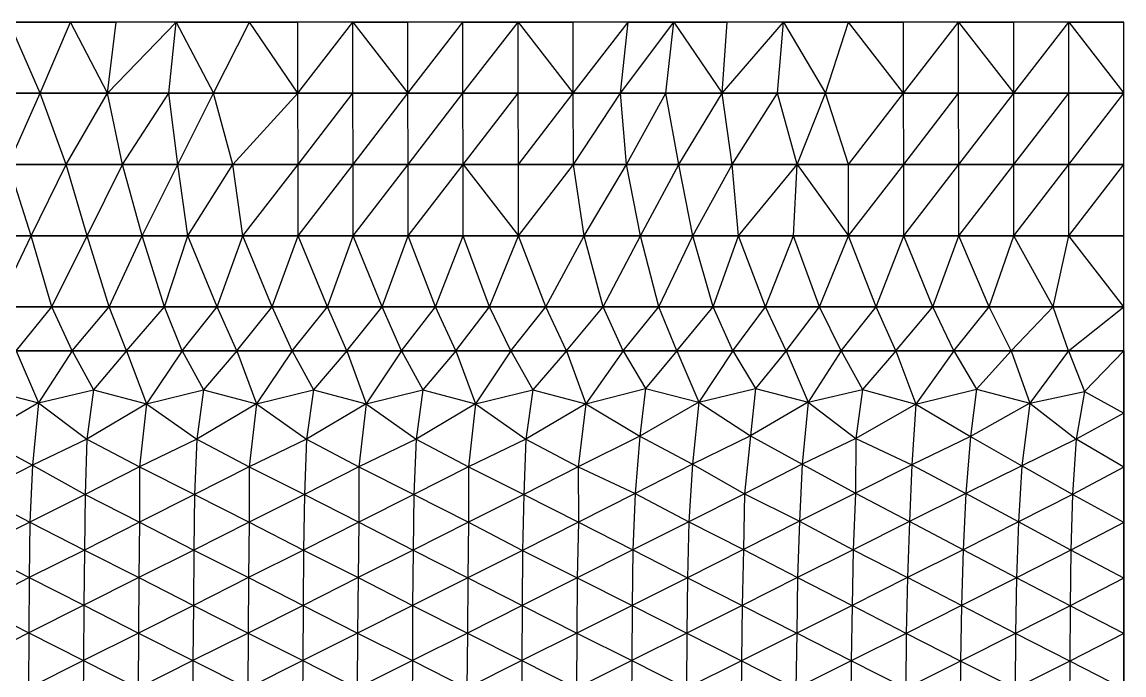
# Model space of a CAD drawing. Header units: inches. Extents: x 0 to 30, y -12 to 0.
# Drawn here: x 19.95 to 30, y -5.96 to 0 of the extents above; entities that cross this region are included whole.
import ezdxf

# ---------------------------------------------------------------- set-up
doc = ezdxf.new("R2010")
doc.units = ezdxf.units.IN
doc.header["$MEASUREMENT"] = 0
doc.layers.add('GEOFEM_ACTIVE_AREAS', color=2, linetype='Continuous')
doc.layers.add('GEOFEM_ACTIVE_MESH', color=4, linetype='Continuous')

msp = doc.modelspace()

# ---------------------------------------------------------------- linework, layer by layer
at = {"layer": 'GEOFEM_ACTIVE_AREAS'}
for points in [[(19.569, -0.65), (20.114, -0.65), (20.727, -0.65), (21.288, -0.65), (21.694, -0.65), (22.462, -0.65), (22.964, -0.65), (23.467, -0.65), (23.969, -0.65), (24.472, -0.65), (24.974, -0.65), (25.407, -0.65), (25.822, -0.65), (26.335, -0.65), (26.84, -0.65), (27.276, -0.65), (27.99, -0.65), (28.492, -0.65), (28.995, -0.65), (29.497, -0.65), (30, -0.65), (30, 0), (29.497, 0), (28.995, 0), (28.492, 0), (27.99, 0), (27.487, 0), (26.894, 0), (26.379, 0), (25.893, 0), (25.477, 0), (24.974, 0), (24.472, 0), (23.969, 0), (23.467, 0), (22.964, 0), (22.462, 0), (22.023, 0), (21.352, 0), (20.806, 0), (20.388, 0), (19.829, 0)], [(19.824, -1.3), (20.349, -1.3), (20.865, -1.3), (21.37, -1.3), (21.87, -1.3), (22.465, -1.3), (22.968, -1.3), (23.47, -1.3), (23.972, -1.3), (24.475, -1.3), (24.977, -1.3), (25.463, -1.3), (25.939, -1.3), (26.427, -1.3), (27.02, -1.3), (27.488, -1.3), (27.991, -1.3), (28.493, -1.3), (28.995, -1.3), (29.498, -1.3), (30, -1.3), (30, -0.65), (29.497, -0.65), (28.995, -0.65), (28.492, -0.65), (27.99, -0.65), (27.276, -0.65), (26.84, -0.65), (26.335, -0.65), (25.822, -0.65), (25.407, -0.65), (24.974, -0.65), (24.472, -0.65), (23.969, -0.65), (23.467, -0.65), (22.964, -0.65), (22.462, -0.65), (21.694, -0.65), (21.288, -0.65), (20.727, -0.65), (20.114, -0.65), (19.569, -0.65)], [(19.536, -1.95), (20.032, -1.95), (20.543, -1.95), (21.043, -1.95), (21.461, -1.95), (21.963, -1.95), (22.465, -1.95), (22.968, -1.95), (23.47, -1.95), (23.972, -1.95), (24.475, -1.95), (25.077, -1.95), (25.591, -1.95), (26.066, -1.95), (26.484, -1.95), (26.986, -1.95), (27.488, -1.95), (27.991, -1.95), (28.493, -1.95), (28.995, -1.95), (29.498, -1.95), (30, -1.95), (30, -1.3), (29.498, -1.3), (28.995, -1.3), (28.493, -1.3), (27.991, -1.3), (27.488, -1.3), (27.02, -1.3), (26.427, -1.3), (25.939, -1.3), (25.463, -1.3), (24.977, -1.3), (24.475, -1.3), (23.972, -1.3), (23.47, -1.3), (22.968, -1.3), (22.465, -1.3), (21.87, -1.3), (21.37, -1.3), (20.865, -1.3), (20.349, -1.3), (19.824, -1.3)], [(19.72, -2.6), (20.22, -2.6), (20.742, -2.6), (21.246, -2.6), (21.729, -2.6), (22.23, -2.6), (22.733, -2.6), (23.232, -2.6), (23.719, -2.6), (24.212, -2.6), (24.726, -2.6), (25.25, -2.6), (25.756, -2.6), (26.251, -2.6), (26.729, -2.6), (27.221, -2.6), (27.739, -2.6), (28.255, -2.6), (28.77, -2.6), (29.354, -2.6), (30, -2.6), (30, -1.95), (29.498, -1.95), (28.995, -1.95), (28.493, -1.95), (27.991, -1.95), (27.488, -1.95), (26.986, -1.95), (26.484, -1.95), (26.066, -1.95), (25.591, -1.95), (25.077, -1.95), (24.475, -1.95), (23.972, -1.95), (23.47, -1.95), (22.968, -1.95), (22.465, -1.95), (21.963, -1.95), (21.461, -1.95), (21.043, -1.95), (20.543, -1.95), (20.032, -1.95), (19.536, -1.95)], [(19.895, -3), (20.404, -3), (20.9, -3), (21.409, -3), (21.906, -3), (22.412, -3), (22.909, -3), (23.409, -3), (23.905, -3), (24.408, -3), (24.913, -3), (25.431, -3), (25.921, -3), (26.431, -3), (26.917, -3), (27.421, -3), (27.92, -3), (28.447, -3), (28.97, -3), (29.495, -3), (30, -3), (30, -2.6), (29.354, -2.6), (28.77, -2.6), (28.255, -2.6), (27.739, -2.6), (27.221, -2.6), (26.729, -2.6), (26.251, -2.6), (25.756, -2.6), (25.25, -2.6), (24.726, -2.6), (24.212, -2.6), (23.719, -2.6), (23.232, -2.6), (22.733, -2.6), (22.23, -2.6), (21.729, -2.6), (21.246, -2.6), (20.742, -2.6), (20.22, -2.6), (19.72, -2.6)], [(30, -6.084), (30, -5.58), (30, -5.075), (30, -4.567), (30, -4.063), (30, -3.57), (30, -3), (29.495, -3), (28.97, -3), (28.447, -3), (27.92, -3), (27.421, -3), (26.917, -3), (26.431, -3), (25.921, -3), (25.431, -3), (24.913, -3), (24.408, -3), (23.905, -3), (23.409, -3), (22.909, -3), (22.412, -3), (21.906, -3), (21.409, -3), (20.9, -3), (20.404, -3), (19.895, -3)]]:
    msp.add_lwpolyline(points, dxfattribs=at)
at = {"layer": 'GEOFEM_ACTIVE_MESH'}
for p, q in [((20.114, -0.65), (19.829, 0)), ((19.829, 0), (20.388, 0)), ((20.114, -0.65), (20.388, 0)), ((20.727, -0.65), (20.388, 0)), ((20.388, 0), (20.806, 0)), ((20.727, -0.65), (21.352, 0)), ((20.727, -0.65), (20.806, 0)), ((21.352, 0), (20.806, 0)), ((21.288, -0.65), (21.352, 0)), ((21.352, 0), (21.694, -0.65)), ((21.352, 0), (22.023, 0)), ((21.694, -0.65), (22.023, 0)), ((22.462, -0.65), (22.023, 0)), ((22.023, 0), (22.462, 0)), ((22.462, -0.65), (22.964, 0)), ((22.462, -0.65), (22.462, 0)), ((22.964, 0), (22.462, 0)), ((22.964, -0.65), (22.964, 0)), ((22.964, 0), (23.467, -0.65)), ((22.964, 0), (23.467, 0)), ((23.467, -0.65), (23.969, 0)), ((23.467, -0.65), (23.467, 0)), ((23.969, 0), (23.467, 0)), ((23.969, -0.65), (23.969, 0)), ((23.969, -0.65), (24.472, 0)), ((23.969, 0), (24.472, 0)), ((24.472, -0.65), (24.472, 0)), ((24.472, 0), (24.974, -0.65)), ((24.472, 0), (24.974, 0)), ((24.974, -0.65), (25.477, 0)), ((24.974, -0.65), (24.974, 0)), ((25.477, 0), (24.974, 0)), ((25.407, -0.65), (25.477, 0)), ((25.407, -0.65), (25.893, 0)), ((25.477, 0), (25.893, 0)), ((25.822, -0.65), (25.893, 0)), ((25.893, 0), (26.335, -0.65)), ((25.893, 0), (26.379, 0)), ((26.335, -0.65), (26.894, 0)), ((26.335, -0.65), (26.379, 0)), ((26.894, 0), (26.379, 0)), ((26.84, -0.65), (26.894, 0)), ((26.894, 0), (27.276, -0.65)), ((26.894, 0), (27.487, 0)), ((27.276, -0.65), (27.487, 0)), ((27.99, -0.65), (27.487, 0)), ((27.487, 0), (27.99, 0)), ((27.99, -0.65), (28.492, 0)), ((27.99, -0.65), (27.99, 0)), ((28.492, 0), (27.99, 0)), ((28.492, -0.65), (28.492, 0)), ((28.492, 0), (28.995, -0.65)), ((28.492, 0), (28.995, 0)), ((28.995, -0.65), (29.497, 0)), ((28.995, -0.65), (28.995, 0)), ((29.497, 0), (28.995, 0)), ((29.497, -0.65), (29.497, 0)), ((29.497, 0), (30, -0.65)), ((29.497, 0), (30, 0)), ((30, -0.65), (30, 0)), ((19.569, -0.65), (20.114, -0.65)), ((19.569, -0.65), (20.114, -0.65)), ((19.824, -1.3), (20.114, -0.65)), ((20.114, -0.65), (20.727, -0.65)), ((20.349, -1.3), (20.114, -0.65)), ((20.114, -0.65), (20.727, -0.65)), ((20.349, -1.3), (20.727, -0.65)), ((20.727, -0.65), (21.288, -0.65)), ((20.865, -1.3), (20.727, -0.65)), ((20.727, -0.65), (21.288, -0.65)), ((20.865, -1.3), (21.288, -0.65)), ((21.288, -0.65), (21.694, -0.65)), ((21.37, -1.3), (21.288, -0.65)), ((21.288, -0.65), (21.694, -0.65)), ((21.37, -1.3), (21.694, -0.65)), ((21.694, -0.65), (22.462, -0.65)), ((21.87, -1.3), (21.694, -0.65)), ((21.694, -0.65), (22.462, -0.65)), ((21.87, -1.3), (22.462, -0.65)), ((22.462, -0.65), (22.964, -0.65)), ((22.465, -1.3), (22.462, -0.65)), ((22.462, -0.65), (22.964, -0.65)), ((22.465, -1.3), (22.964, -0.65)), ((22.964, -0.65), (23.467, -0.65)), ((22.968, -1.3), (22.964, -0.65)), ((22.964, -0.65), (23.467, -0.65)), ((22.968, -1.3), (23.467, -0.65)), ((23.467, -0.65), (23.969, -0.65)), ((23.47, -1.3), (23.467, -0.65)), ((23.467, -0.65), (23.969, -0.65)), ((23.47, -1.3), (23.969, -0.65)), ((23.969, -0.65), (24.472, -0.65)), ((23.972, -1.3), (23.969, -0.65)), ((23.969, -0.65), (24.472, -0.65)), ((23.972, -1.3), (24.472, -0.65)), ((24.472, -0.65), (24.974, -0.65)), ((24.475, -1.3), (24.472, -0.65)), ((24.472, -0.65), (24.974, -0.65)), ((24.475, -1.3), (24.974, -0.65)), ((24.974, -0.65), (25.407, -0.65)), ((24.977, -1.3), (24.974, -0.65)), ((24.974, -0.65), (25.407, -0.65)), ((24.977, -1.3), (25.407, -0.65)), ((25.407, -0.65), (25.822, -0.65)), ((25.463, -1.3), (25.407, -0.65)), ((25.407, -0.65), (25.822, -0.65)), ((25.463, -1.3), (25.822, -0.65)), ((25.822, -0.65), (26.335, -0.65)), ((25.939, -1.3), (25.822, -0.65)), ((25.822, -0.65), (26.335, -0.65)), ((25.939, -1.3), (26.335, -0.65)), ((26.335, -0.65), (26.84, -0.65)), ((26.427, -1.3), (26.335, -0.65)), ((26.335, -0.65), (26.84, -0.65)), ((26.427, -1.3), (26.84, -0.65)), ((26.84, -0.65), (27.276, -0.65)), ((27.02, -1.3), (26.84, -0.65)), ((26.84, -0.65), (27.276, -0.65)), ((27.02, -1.3), (27.276, -0.65)), ((27.276, -0.65), (27.99, -0.65)), ((27.488, -1.3), (27.276, -0.65)), ((27.276, -0.65), (27.99, -0.65)), ((27.488, -1.3), (27.99, -0.65)), ((27.99, -0.65), (28.492, -0.65)), ((27.991, -1.3), (27.99, -0.65)), ((27.99, -0.65), (28.492, -0.65)), ((27.991, -1.3), (28.492, -0.65)), ((28.492, -0.65), (28.995, -0.65)), ((28.493, -1.3), (28.492, -0.65)), ((28.492, -0.65), (28.995, -0.65)), ((28.493, -1.3), (28.995, -0.65)), ((28.995, -0.65), (29.497, -0.65)), ((28.995, -1.3), (28.995, -0.65)), ((28.995, -1.3), (29.497, -0.65)), ((28.995, -0.65), (29.497, -0.65)), ((29.497, -0.65), (30, -0.65)), ((29.498, -1.3), (29.497, -0.65)), ((29.497, -0.65), (30, -0.65)), ((29.498, -1.3), (30, -0.65)), ((30, -1.3), (30, -0.65)), ((19.824, -1.3), (20.349, -1.3)), ((20.032, -1.95), (19.824, -1.3)), ((19.824, -1.3), (20.349, -1.3)), ((20.032, -1.95), (20.349, -1.3)), ((20.349, -1.3), (20.865, -1.3)), ((20.543, -1.95), (20.349, -1.3)), ((20.349, -1.3), (20.865, -1.3)), ((20.543, -1.95), (20.865, -1.3)), ((20.865, -1.3), (21.37, -1.3)), ((21.043, -1.95), (20.865, -1.3)), ((20.865, -1.3), (21.37, -1.3)), ((21.043, -1.95), (21.37, -1.3)), ((21.37, -1.3), (21.87, -1.3)), ((21.461, -1.95), (21.37, -1.3)), ((21.37, -1.3), (21.87, -1.3)), ((21.461, -1.95), (21.87, -1.3)), ((21.87, -1.3), (22.465, -1.3)), ((21.963, -1.95), (21.87, -1.3)), ((21.87, -1.3), (22.465, -1.3)), ((21.963, -1.95), (22.465, -1.3)), ((22.465, -1.3), (22.968, -1.3)), ((22.465, -1.95), (22.465, -1.3)), ((22.465, -1.95), (22.968, -1.3)), ((22.465, -1.3), (22.968, -1.3)), ((22.968, -1.3), (23.47, -1.3)), ((22.968, -1.95), (22.968, -1.3)), ((22.968, -1.95), (23.47, -1.3)), ((22.968, -1.3), (23.47, -1.3)), ((23.47, -1.3), (23.972, -1.3)), ((23.47, -1.95), (23.47, -1.3)), ((23.47, -1.95), (23.972, -1.3)), ((23.47, -1.3), (23.972, -1.3)), ((23.972, -1.3), (24.475, -1.3)), ((23.972, -1.95), (23.972, -1.3)), ((23.972, -1.3), (24.475, -1.95)), ((23.972, -1.3), (24.475, -1.3)), ((24.475, -1.3), (24.977, -1.3)), ((24.475, -1.95), (24.977, -1.3)), ((24.475, -1.95), (24.475, -1.3)), ((24.977, -1.3), (24.475, -1.3)), ((24.977, -1.3), (25.463, -1.3)), ((25.077, -1.95), (24.977, -1.3)), ((24.977, -1.3), (25.463, -1.3)), ((25.077, -1.95), (25.463, -1.3)), ((25.463, -1.3), (25.939, -1.3)), ((25.591, -1.95), (25.463, -1.3)), ((25.463, -1.3), (25.939, -1.3)), ((25.591, -1.95), (25.939, -1.3)), ((25.939, -1.3), (26.427, -1.3)), ((26.066, -1.95), (25.939, -1.3)), ((25.939, -1.3), (26.427, -1.3)), ((26.066, -1.95), (26.427, -1.3)), ((26.427, -1.3), (27.02, -1.3)), ((26.484, -1.95), (26.427, -1.3)), ((26.427, -1.3), (27.02, -1.3)), ((26.484, -1.95), (27.02, -1.3)), ((26.986, -1.95), (27.02, -1.3)), ((27.02, -1.3), (27.488, -1.3)), ((27.02, -1.3), (27.488, -1.95)), ((27.02, -1.3), (27.488, -1.3)), ((27.488, -1.3), (27.991, -1.3)), ((27.488, -1.95), (27.991, -1.3)), ((27.488, -1.95), (27.488, -1.3)), ((27.991, -1.3), (27.488, -1.3)), ((27.991, -1.3), (28.493, -1.3)), ((27.991, -1.95), (27.991, -1.3)), ((27.991, -1.95), (28.493, -1.3)), ((27.991, -1.3), (28.493, -1.3)), ((28.493, -1.3), (28.995, -1.3)), ((28.493, -1.95), (28.493, -1.3)), ((28.493, -1.95), (28.995, -1.3)), ((28.493, -1.3), (28.995, -1.3)), ((28.995, -1.3), (29.498, -1.3)), ((28.995, -1.95), (28.995, -1.3)), ((28.995, -1.95), (29.498, -1.3)), ((28.995, -1.3), (29.498, -1.3)), ((29.498, -1.3), (30, -1.3)), ((29.498, -1.95), (29.498, -1.3)), ((29.498, -1.95), (30, -1.3)), ((29.498, -1.3), (30, -1.3)), ((30, -1.95), (30, -1.3)), ((19.536, -1.95), (20.032, -1.95)), ((19.536, -1.95), (20.032, -1.95)), ((19.72, -2.6), (20.032, -1.95)), ((20.032, -1.95), (20.543, -1.95)), ((20.22, -2.6), (20.032, -1.95)), ((20.032, -1.95), (20.543, -1.95)), ((20.22, -2.6), (20.543, -1.95)), ((20.543, -1.95), (21.043, -1.95)), ((20.742, -2.6), (20.543, -1.95)), ((20.543, -1.95), (21.043, -1.95)), ((20.742, -2.6), (21.043, -1.95)), ((21.043, -1.95), (21.461, -1.95)), ((21.246, -2.6), (21.043, -1.95)), ((21.043, -1.95), (21.461, -1.95)), ((21.246, -2.6), (21.461, -1.95)), ((21.461, -1.95), (21.963, -1.95)), ((21.729, -2.6), (21.461, -1.95)), ((21.461, -1.95), (21.963, -1.95)), ((21.729, -2.6), (21.963, -1.95)), ((21.963, -1.95), (22.465, -1.95)), ((22.23, -2.6), (21.963, -1.95)), ((21.963, -1.95), (22.465, -1.95)), ((22.23, -2.6), (22.465, -1.95)), ((22.465, -1.95), (22.968, -1.95)), ((22.733, -2.6), (22.465, -1.95)), ((22.465, -1.95), (22.968, -1.95)), ((22.733, -2.6), (22.968, -1.95)), ((22.968, -1.95), (23.47, -1.95)), ((23.232, -2.6), (22.968, -1.95)), ((22.968, -1.95), (23.47, -1.95)), ((23.232, -2.6), (23.47, -1.95)), ((23.47, -1.95), (23.972, -1.95)), ((23.719, -2.6), (23.47, -1.95)), ((23.47, -1.95), (23.972, -1.95)), ((23.719, -2.6), (23.972, -1.95)), ((23.972, -1.95), (24.475, -1.95)), ((24.212, -2.6), (23.972, -1.95)), ((23.972, -1.95), (24.475, -1.95)), ((24.212, -2.6), (24.475, -1.95)), ((24.475, -1.95), (25.077, -1.95)), ((24.726, -2.6), (24.475, -1.95)), ((24.475, -1.95), (25.077, -1.95)), ((24.726, -2.6), (25.077, -1.95)), ((25.077, -1.95), (25.591, -1.95)), ((25.25, -2.6), (25.077, -1.95)), ((25.077, -1.95), (25.591, -1.95)), ((25.25, -2.6), (25.591, -1.95)), ((25.591, -1.95), (26.066, -1.95)), ((25.756, -2.6), (25.591, -1.95)), ((25.591, -1.95), (26.066, -1.95)), ((25.756, -2.6), (26.066, -1.95)), ((26.066, -1.95), (26.484, -1.95)), ((26.251, -2.6), (26.066, -1.95)), ((26.066, -1.95), (26.484, -1.95)), ((26.251, -2.6), (26.484, -1.95)), ((26.484, -1.95), (26.986, -1.95)), ((26.729, -2.6), (26.484, -1.95)), ((26.484, -1.95), (26.986, -1.95)), ((26.729, -2.6), (26.986, -1.95)), ((26.986, -1.95), (27.488, -1.95)), ((27.221, -2.6), (26.986, -1.95)), ((26.986, -1.95), (27.488, -1.95)), ((27.221, -2.6), (27.488, -1.95)), ((27.488, -1.95), (27.991, -1.95)), ((27.739, -2.6), (27.488, -1.95)), ((27.488, -1.95), (27.991, -1.95)), ((27.739, -2.6), (27.991, -1.95)), ((27.991, -1.95), (28.493, -1.95)), ((28.255, -2.6), (27.991, -1.95)), ((27.991, -1.95), (28.493, -1.95)), ((28.255, -2.6), (28.493, -1.95)), ((28.493, -1.95), (28.995, -1.95)), ((28.77, -2.6), (28.493, -1.95)), ((28.493, -1.95), (28.995, -1.95)), ((28.77, -2.6), (28.995, -1.95)), ((28.995, -1.95), (29.498, -1.95)), ((29.354, -2.6), (28.995, -1.95)), ((28.995, -1.95), (29.498, -1.95)), ((29.354, -2.6), (29.498, -1.95)), ((29.498, -1.95), (30, -1.95)), ((30, -2.6), (29.498, -1.95)), ((29.498, -1.95), (30, -1.95)), ((30, -2.6), (30, -1.95)), ((19.72, -2.6), (20.22, -2.6)), ((19.72, -2.6), (20.22, -2.6)), ((19.895, -3), (20.22, -2.6)), ((20.22, -2.6), (20.742, -2.6)), ((20.404, -3), (20.22, -2.6)), ((20.22, -2.6), (20.742, -2.6)), ((20.404, -3), (20.742, -2.6)), ((20.742, -2.6), (21.246, -2.6)), ((20.9, -3), (20.742, -2.6)), ((20.742, -2.6), (21.246, -2.6)), ((20.9, -3), (21.246, -2.6)), ((21.246, -2.6), (21.729, -2.6)), ((21.409, -3), (21.246, -2.6)), ((21.246, -2.6), (21.729, -2.6)), ((21.409, -3), (21.729, -2.6)), ((21.729, -2.6), (22.23, -2.6)), ((21.906, -3), (21.729, -2.6)), ((21.729, -2.6), (22.23, -2.6)), ((21.906, -3), (22.23, -2.6)), ((22.23, -2.6), (22.733, -2.6)), ((22.412, -3), (22.23, -2.6)), ((22.23, -2.6), (22.733, -2.6)), ((22.412, -3), (22.733, -2.6)), ((22.733, -2.6), (23.232, -2.6)), ((22.909, -3), (22.733, -2.6)), ((22.733, -2.6), (23.232, -2.6)), ((22.909, -3), (23.232, -2.6)), ((23.232, -2.6), (23.719, -2.6)), ((23.409, -3), (23.232, -2.6)), ((23.232, -2.6), (23.719, -2.6)), ((23.409, -3), (23.719, -2.6)), ((23.719, -2.6), (24.212, -2.6)), ((23.905, -3), (23.719, -2.6)), ((23.719, -2.6), (24.212, -2.6)), ((23.905, -3), (24.212, -2.6)), ((24.212, -2.6), (24.726, -2.6)), ((24.408, -3), (24.212, -2.6)), ((24.212, -2.6), (24.726, -2.6)), ((24.408, -3), (24.726, -2.6)), ((24.726, -2.6), (25.25, -2.6)), ((24.913, -3), (24.726, -2.6)), ((24.726, -2.6), (25.25, -2.6)), ((24.913, -3), (25.25, -2.6)), ((25.25, -2.6), (25.756, -2.6)), ((25.431, -3), (25.25, -2.6)), ((25.25, -2.6), (25.756, -2.6)), ((25.431, -3), (25.756, -2.6)), ((25.756, -2.6), (26.251, -2.6)), ((25.921, -3), (25.756, -2.6)), ((25.756, -2.6), (26.251, -2.6)), ((25.921, -3), (26.251, -2.6)), ((26.251, -2.6), (26.729, -2.6)), ((26.431, -3), (26.251, -2.6)), ((26.251, -2.6), (26.729, -2.6)), ((26.431, -3), (26.729, -2.6)), ((26.729, -2.6), (27.221, -2.6)), ((26.917, -3), (26.729, -2.6)), ((26.729, -2.6), (27.221, -2.6)), ((26.917, -3), (27.221, -2.6)), ((27.221, -2.6), (27.739, -2.6)), ((27.421, -3), (27.221, -2.6)), ((27.221, -2.6), (27.739, -2.6)), ((27.421, -3), (27.739, -2.6)), ((27.739, -2.6), (28.255, -2.6)), ((27.92, -3), (27.739, -2.6)), ((27.739, -2.6), (28.255, -2.6)), ((27.92, -3), (28.255, -2.6)), ((28.255, -2.6), (28.77, -2.6)), ((28.447, -3), (28.255, -2.6)), ((28.255, -2.6), (28.77, -2.6)), ((28.447, -3), (28.77, -2.6)), ((28.77, -2.6), (29.354, -2.6)), ((28.97, -3), (28.77, -2.6)), ((28.77, -2.6), (29.354, -2.6)), ((28.97, -3), (29.354, -2.6)), ((29.354, -2.6), (30, -2.6)), ((29.495, -3), (29.354, -2.6)), ((29.354, -2.6), (30, -2.6)), ((29.495, -3), (30, -2.6)), ((30, -3), (30, -2.6)), ((19.895, -3), (20.404, -3)), ((19.895, -3), (20.404, -3)), ((19.895, -3), (20.097, -3.475)), ((20.404, -3), (20.097, -3.475)), ((20.404, -3), (20.9, -3)), ((20.404, -3), (20.9, -3)), ((20.404, -3), (20.599, -3.356)), ((20.9, -3), (20.599, -3.356)), ((20.9, -3), (21.409, -3)), ((20.9, -3), (21.409, -3)), ((20.9, -3), (21.082, -3.485)), ((21.409, -3), (21.082, -3.485)), ((21.409, -3), (21.906, -3)), ((21.409, -3), (21.906, -3)), ((21.409, -3), (21.602, -3.356)), ((21.906, -3), (21.602, -3.356)), ((21.906, -3), (22.412, -3)), ((21.906, -3), (22.412, -3)), ((21.906, -3), (22.085, -3.485)), ((22.412, -3), (22.085, -3.485)), ((22.412, -3), (22.909, -3)), ((22.412, -3), (22.909, -3)), ((22.412, -3), (22.606, -3.356)), ((22.909, -3), (22.606, -3.356)), ((22.909, -3), (23.409, -3)), ((22.909, -3), (23.409, -3)), ((22.909, -3), (23.086, -3.485)), ((23.409, -3), (23.086, -3.485)), ((23.409, -3), (23.905, -3)), ((23.409, -3), (23.905, -3)), ((23.409, -3), (23.604, -3.356)), ((23.905, -3), (23.604, -3.356)), ((23.905, -3), (24.408, -3)), ((23.905, -3), (24.408, -3)), ((23.905, -3), (24.085, -3.485)), ((24.408, -3), (24.085, -3.485)), ((24.408, -3), (24.913, -3)), ((24.408, -3), (24.913, -3)), ((24.408, -3), (24.607, -3.356)), ((24.913, -3), (24.607, -3.356)), ((24.913, -3), (25.431, -3)), ((24.913, -3), (25.431, -3)), ((24.913, -3), (25.091, -3.485)), ((25.431, -3), (25.091, -3.485)), ((25.431, -3), (25.921, -3)), ((25.431, -3), (25.921, -3)), ((25.431, -3), (25.636, -3.345)), ((25.921, -3), (25.636, -3.345)), ((25.921, -3), (26.431, -3)), ((25.921, -3), (26.431, -3)), ((25.921, -3), (26.121, -3.47)), ((26.431, -3), (26.121, -3.47)), ((26.431, -3), (26.917, -3)), ((26.431, -3), (26.917, -3)), ((26.431, -3), (26.639, -3.343)), ((26.917, -3), (26.639, -3.343)), ((26.917, -3), (27.421, -3)), ((26.917, -3), (27.421, -3)), ((26.917, -3), (27.12, -3.47)), ((27.421, -3), (27.12, -3.47)), ((27.421, -3), (27.92, -3)), ((27.421, -3), (27.92, -3)), ((27.421, -3), (27.616, -3.354)), ((27.92, -3), (27.616, -3.354)), ((27.92, -3), (28.447, -3)), ((27.92, -3), (28.447, -3)), ((27.92, -3), (28.102, -3.486)), ((28.447, -3), (28.102, -3.486)), ((28.447, -3), (28.97, -3)), ((28.447, -3), (28.97, -3)), ((28.447, -3), (28.654, -3.35)), ((28.97, -3), (28.654, -3.35)), ((28.97, -3), (29.495, -3)), ((28.97, -3), (29.495, -3)), ((28.97, -3), (29.142, -3.479)), ((29.495, -3), (29.142, -3.479)), ((29.495, -3), (30, -3)), ((29.495, -3), (30, -3)), ((29.495, -3), (29.64, -3.372)), ((30, -3), (29.64, -3.372)), ((30, -3), (30, -3.57)), ((19.61, -3.348), (20.097, -3.475)), ((20.097, -3.475), (20.599, -3.356)), ((20.599, -3.356), (20.54, -3.805)), ((20.599, -3.356), (21.082, -3.485)), ((21.082, -3.485), (21.602, -3.356)), ((21.602, -3.356), (21.541, -3.805)), ((21.602, -3.356), (22.085, -3.485)), ((22.085, -3.485), (22.606, -3.356)), ((22.606, -3.356), (22.543, -3.805)), ((22.606, -3.356), (23.086, -3.485)), ((23.086, -3.485), (23.604, -3.356)), ((23.604, -3.356), (23.543, -3.805)), ((23.604, -3.356), (24.085, -3.485)), ((24.085, -3.485), (24.607, -3.356)), ((24.607, -3.356), (24.544, -3.805)), ((24.607, -3.356), (25.091, -3.485)), ((25.091, -3.485), (25.636, -3.345)), ((25.636, -3.345), (25.583, -3.78)), ((25.636, -3.345), (26.121, -3.47)), ((26.121, -3.47), (26.639, -3.343)), ((26.639, -3.343), (26.594, -3.775)), ((26.639, -3.343), (27.12, -3.47)), ((27.12, -3.47), (27.616, -3.354)), ((27.616, -3.354), (27.554, -3.801)), ((27.616, -3.354), (28.102, -3.486)), ((28.102, -3.486), (28.654, -3.35)), ((28.654, -3.35), (28.6, -3.783)), ((28.654, -3.35), (29.142, -3.479)), ((29.142, -3.479), (29.64, -3.372)), ((29.64, -3.372), (29.564, -3.806)), ((29.64, -3.372), (30, -3.57)), ((20.097, -3.475), (19.562, -3.785)), ((20.097, -3.475), (20.042, -4.043)), ((20.097, -3.475), (20.54, -3.805)), ((21.082, -3.485), (20.54, -3.805)), ((21.082, -3.485), (21.02, -4.06)), ((21.082, -3.485), (21.541, -3.805)), ((22.085, -3.485), (21.541, -3.805)), ((22.085, -3.485), (22.02, -4.06)), ((22.085, -3.485), (22.543, -3.805)), ((23.086, -3.485), (22.543, -3.805)), ((23.086, -3.485), (23.021, -4.06)), ((23.086, -3.485), (23.543, -3.805)), ((24.085, -3.485), (23.543, -3.805)), ((24.085, -3.485), (24.021, -4.06)), ((24.085, -3.485), (24.544, -3.805)), ((25.091, -3.485), (24.544, -3.805)), ((25.091, -3.485), (25.022, -4.06)), ((25.091, -3.485), (25.583, -3.78)), ((26.121, -3.47), (25.583, -3.78)), ((26.121, -3.47), (26.063, -4.035)), ((26.121, -3.47), (26.594, -3.775)), ((27.12, -3.47), (26.594, -3.775)), ((27.12, -3.47), (27.065, -4.035)), ((27.12, -3.47), (27.554, -3.801)), ((28.102, -3.486), (27.554, -3.801)), ((28.102, -3.486), (28.065, -4.041)), ((28.102, -3.486), (28.6, -3.783)), ((29.142, -3.479), (28.6, -3.783)), ((29.142, -3.479), (29.067, -4.049)), ((29.142, -3.479), (29.564, -3.806)), ((30, -3.57), (29.564, -3.806)), ((30, -3.57), (30, -4.063)), ((19.562, -3.785), (20.042, -4.043)), ((20.54, -3.805), (20.042, -4.043)), ((20.54, -3.805), (20.522, -4.312)), ((20.54, -3.805), (21.02, -4.06)), ((21.541, -3.805), (21.02, -4.06)), ((21.541, -3.805), (21.522, -4.312)), ((21.541, -3.805), (22.02, -4.06)), ((22.543, -3.805), (22.02, -4.06)), ((22.543, -3.805), (22.523, -4.312)), ((22.543, -3.805), (23.021, -4.06)), ((23.543, -3.805), (23.021, -4.06)), ((23.543, -3.805), (23.523, -4.312)), ((23.543, -3.805), (24.021, -4.06)), ((24.544, -3.805), (24.021, -4.06)), ((24.544, -3.805), (24.525, -4.312)), ((24.544, -3.805), (25.022, -4.06)), ((25.583, -3.78), (25.022, -4.06)), ((25.583, -3.78), (25.541, -4.303)), ((25.583, -3.78), (26.063, -4.035)), ((26.594, -3.775), (26.063, -4.035)), ((26.594, -3.775), (26.539, -4.305)), ((26.594, -3.775), (27.065, -4.035)), ((27.554, -3.801), (27.065, -4.035)), ((27.554, -3.801), (27.55, -4.3)), ((27.554, -3.801), (28.065, -4.041)), ((28.6, -3.783), (28.065, -4.041)), ((28.6, -3.783), (28.558, -4.301)), ((28.6, -3.783), (29.067, -4.049)), ((29.564, -3.806), (29.067, -4.049)), ((29.564, -3.806), (29.531, -4.312)), ((30, -4.063), (29.564, -3.806)), ((20.042, -4.043), (19.529, -4.306)), ((20.042, -4.043), (20.02, -4.563)), ((20.042, -4.043), (20.522, -4.312)), ((21.02, -4.06), (20.522, -4.312)), ((21.02, -4.06), (21.018, -4.565)), ((21.02, -4.06), (21.522, -4.312)), ((22.02, -4.06), (21.522, -4.312)), ((22.02, -4.06), (22.019, -4.565)), ((22.02, -4.06), (22.523, -4.312)), ((23.021, -4.06), (22.523, -4.312)), ((23.021, -4.06), (23.019, -4.565)), ((23.021, -4.06), (23.523, -4.312)), ((24.021, -4.06), (23.523, -4.312)), ((24.021, -4.06), (24.019, -4.565)), ((24.021, -4.06), (24.525, -4.312)), ((25.022, -4.06), (24.525, -4.312)), ((25.022, -4.06), (25.541, -4.303)), ((25.022, -4.06), (25.024, -4.563)), ((26.063, -4.035), (25.541, -4.303)), ((26.063, -4.035), (26.029, -4.562)), ((26.063, -4.035), (26.539, -4.305)), ((27.065, -4.035), (26.539, -4.305)), ((27.065, -4.035), (27.04, -4.556)), ((27.065, -4.035), (27.55, -4.3)), ((28.065, -4.041), (27.55, -4.3)), ((28.065, -4.041), (28.043, -4.558)), ((28.065, -4.041), (28.558, -4.301)), ((29.067, -4.049), (28.558, -4.301)), ((29.067, -4.049), (29.037, -4.562)), ((29.531, -4.312), (29.067, -4.049)), ((30, -4.063), (29.531, -4.312)), ((30, -4.063), (30, -4.567)), ((19.529, -4.306), (20.02, -4.563)), ((20.522, -4.312), (20.02, -4.563)), ((20.522, -4.312), (20.516, -4.818)), ((20.522, -4.312), (21.018, -4.565)), ((21.522, -4.312), (21.018, -4.565)), ((21.522, -4.312), (21.516, -4.818)), ((21.522, -4.312), (22.019, -4.565)), ((22.523, -4.312), (22.019, -4.565)), ((22.523, -4.312), (22.516, -4.818)), ((22.523, -4.312), (23.019, -4.565)), ((23.523, -4.312), (23.019, -4.565)), ((23.523, -4.312), (23.517, -4.818)), ((23.523, -4.312), (24.019, -4.565)), ((24.525, -4.312), (24.019, -4.565)), ((24.525, -4.312), (24.514, -4.821)), ((24.525, -4.312), (25.024, -4.563)), ((25.541, -4.303), (25.024, -4.563)), ((25.541, -4.303), (25.52, -4.817)), ((25.541, -4.303), (26.029, -4.562)), ((26.539, -4.305), (26.029, -4.562)), ((26.539, -4.305), (26.528, -4.814)), ((26.539, -4.305), (27.04, -4.556)), ((27.55, -4.3), (27.04, -4.556)), ((27.55, -4.3), (27.529, -4.816)), ((27.55, -4.3), (28.043, -4.558)), ((28.558, -4.301), (28.043, -4.558)), ((28.558, -4.301), (28.532, -4.816)), ((29.037, -4.562), (28.558, -4.301)), ((29.531, -4.312), (29.037, -4.562)), ((29.531, -4.312), (29.516, -4.819)), ((30, -4.567), (29.531, -4.312)), ((20.02, -4.563), (19.518, -4.815)), ((20.02, -4.563), (20.013, -5.07)), ((20.02, -4.563), (20.516, -4.818)), ((21.018, -4.565), (20.516, -4.818)), ((21.018, -4.565), (21.013, -5.07)), ((21.018, -4.565), (21.516, -4.818)), ((22.019, -4.565), (21.516, -4.818)), ((22.019, -4.565), (22.014, -5.07)), ((22.019, -4.565), (22.516, -4.818)), ((23.019, -4.565), (22.516, -4.818)), ((23.019, -4.565), (23.014, -5.07)), ((23.019, -4.565), (23.517, -4.818)), ((24.019, -4.565), (23.517, -4.818)), ((24.019, -4.565), (24.013, -5.071)), ((24.019, -4.565), (24.514, -4.821)), ((25.024, -4.563), (24.514, -4.821)), ((25.024, -4.563), (25.012, -5.073)), ((25.024, -4.563), (25.52, -4.817)), ((26.029, -4.562), (25.52, -4.817)), ((26.029, -4.562), (26.017, -5.071)), ((26.029, -4.562), (26.528, -4.814)), ((27.04, -4.556), (26.528, -4.814)), ((27.04, -4.556), (27.021, -5.07)), ((27.04, -4.556), (27.529, -4.816)), ((28.043, -4.558), (27.529, -4.816)), ((28.043, -4.558), (28.025, -5.07)), ((28.532, -4.816), (28.043, -4.558)), ((29.037, -4.562), (28.532, -4.816)), ((29.037, -4.562), (29.021, -5.071)), ((29.516, -4.819), (29.037, -4.562)), ((30, -4.567), (29.516, -4.819)), ((30, -4.567), (30, -5.075)), ((19.518, -4.815), (20.013, -5.07)), ((20.516, -4.818), (20.013, -5.07)), ((20.516, -4.818), (20.511, -5.322)), ((20.516, -4.818), (21.013, -5.07)), ((21.516, -4.818), (21.013, -5.07)), ((21.516, -4.818), (21.511, -5.323)), ((21.516, -4.818), (22.014, -5.07)), ((22.516, -4.818), (22.014, -5.07)), ((22.516, -4.818), (22.511, -5.323)), ((22.516, -4.818), (23.014, -5.07)), ((23.517, -4.818), (23.014, -5.07)), ((23.517, -4.818), (23.511, -5.323)), ((23.517, -4.818), (24.013, -5.071)), ((24.514, -4.821), (24.013, -5.071)), ((24.514, -4.821), (24.511, -5.324)), ((24.514, -4.821), (25.012, -5.073)), ((25.52, -4.817), (25.012, -5.073)), ((25.52, -4.817), (25.514, -5.323)), ((25.52, -4.817), (26.017, -5.071)), ((26.528, -4.814), (26.017, -5.071)), ((26.528, -4.814), (26.517, -5.323)), ((26.528, -4.814), (27.021, -5.07)), ((27.529, -4.816), (27.021, -5.07)), ((27.529, -4.816), (27.519, -5.323)), ((27.529, -4.816), (28.025, -5.07)), ((28.532, -4.816), (28.025, -5.07)), ((28.532, -4.816), (28.519, -5.324)), ((29.021, -5.071), (28.532, -4.816)), ((29.516, -4.819), (29.021, -5.071)), ((29.516, -4.819), (29.508, -5.327)), ((30, -5.075), (29.516, -4.819)), ((20.013, -5.07), (19.511, -5.322)), ((20.013, -5.07), (20.009, -5.574)), ((20.013, -5.07), (20.511, -5.322)), ((21.013, -5.07), (20.511, -5.322)), ((21.013, -5.07), (21.009, -5.575)), ((21.013, -5.07), (21.511, -5.323)), ((22.014, -5.07), (21.511, -5.323)), ((22.014, -5.07), (22.009, -5.575)), ((22.014, -5.07), (22.511, -5.323)), ((23.014, -5.07), (22.511, -5.323)), ((23.014, -5.07), (23.009, -5.575)), ((23.014, -5.07), (23.511, -5.323)), ((24.013, -5.071), (23.511, -5.323)), ((24.013, -5.071), (24.01, -5.575)), ((24.013, -5.071), (24.511, -5.324)), ((25.012, -5.073), (24.511, -5.324)), ((25.012, -5.073), (25.01, -5.575)), ((25.012, -5.073), (25.514, -5.323)), ((26.017, -5.071), (25.514, -5.323)), ((26.017, -5.071), (26.012, -5.575)), ((26.017, -5.071), (26.517, -5.323)), ((27.021, -5.07), (26.517, -5.323)), ((27.021, -5.07), (27.015, -5.575)), ((27.021, -5.07), (27.519, -5.323)), ((28.025, -5.07), (27.519, -5.323)), ((28.025, -5.07), (28.014, -5.578)), ((28.519, -5.324), (28.025, -5.07)), ((29.021, -5.071), (28.519, -5.324)), ((29.021, -5.071), (29.011, -5.579)), ((29.508, -5.327), (29.021, -5.071)), ((30, -5.075), (29.508, -5.327)), ((30, -5.075), (30, -5.58)), ((19.511, -5.322), (20.009, -5.574)), ((20.511, -5.322), (20.009, -5.574)), ((20.511, -5.322), (20.507, -5.827)), ((20.511, -5.322), (21.009, -5.575)), ((21.511, -5.323), (21.009, -5.575)), ((21.511, -5.323), (21.507, -5.827)), ((21.511, -5.323), (22.009, -5.575)), ((22.511, -5.323), (22.009, -5.575)), ((22.511, -5.323), (22.508, -5.827)), ((22.511, -5.323), (23.009, -5.575)), ((23.511, -5.323), (23.009, -5.575)), ((23.511, -5.323), (23.508, -5.827)), ((23.511, -5.323), (24.01, -5.575)), ((24.511, -5.324), (24.01, -5.575)), ((24.511, -5.324), (24.508, -5.827)), ((24.511, -5.324), (25.01, -5.575)), ((25.514, -5.323), (25.01, -5.575)), ((25.514, -5.323), (25.509, -5.827)), ((25.514, -5.323), (26.012, -5.575)), ((26.517, -5.323), (26.012, -5.575)), ((26.517, -5.323), (26.51, -5.828)), ((26.517, -5.323), (27.015, -5.575)), ((27.519, -5.323), (27.015, -5.575)), ((27.519, -5.323), (27.511, -5.829)), ((28.014, -5.578), (27.519, -5.323)), ((28.519, -5.324), (28.014, -5.578)), ((28.519, -5.324), (28.51, -5.831)), ((29.011, -5.579), (28.519, -5.324)), ((29.508, -5.327), (29.011, -5.579)), ((29.508, -5.327), (29.505, -5.831)), ((30, -5.58), (29.508, -5.327)), ((20.009, -5.574), (19.508, -5.826)), ((20.009, -5.574), (20.006, -6.078)), ((20.009, -5.574), (20.507, -5.827)), ((21.009, -5.575), (20.507, -5.827)), ((21.009, -5.575), (21.006, -6.078)), ((21.009, -5.575), (21.507, -5.827)), ((22.009, -5.575), (21.507, -5.827)), ((22.009, -5.575), (22.006, -6.078)), ((22.009, -5.575), (22.508, -5.827)), ((23.009, -5.575), (22.508, -5.827)), ((23.009, -5.575), (23.006, -6.078)), ((23.009, -5.575), (23.508, -5.827)), ((24.01, -5.575), (23.508, -5.827)), ((24.01, -5.575), (24.006, -6.078)), ((24.01, -5.575), (24.508, -5.827)), ((25.01, -5.575), (24.508, -5.827)), ((25.01, -5.575), (25.007, -6.079)), ((25.01, -5.575), (25.509, -5.827)), ((26.012, -5.575), (25.509, -5.827)), ((26.012, -5.575), (26.008, -6.079)), ((26.012, -5.575), (26.51, -5.828)), ((27.015, -5.575), (26.51, -5.828)), ((27.015, -5.575), (27.008, -6.08)), ((27.511, -5.829), (27.015, -5.575)), ((28.014, -5.578), (27.511, -5.829)), ((28.014, -5.578), (28.009, -6.081)), ((28.51, -5.831), (28.014, -5.578)), ((29.011, -5.579), (28.51, -5.831)), ((29.011, -5.579), (29.006, -6.082)), ((29.505, -5.831), (29.011, -5.579)), ((30, -5.58), (29.505, -5.831)), ((30, -5.58), (30, -6.084)), ((20.507, -5.827), (20.006, -6.078)), ((20.507, -5.827), (20.505, -6.33)), ((20.507, -5.827), (21.006, -6.078)), ((21.507, -5.827), (21.006, -6.078)), ((21.507, -5.827), (21.505, -6.33)), ((21.507, -5.827), (22.006, -6.078)), ((22.508, -5.827), (22.006, -6.078)), ((22.508, -5.827), (22.505, -6.33)), ((22.508, -5.827), (23.006, -6.078)), ((23.508, -5.827), (23.006, -6.078)), ((23.508, -5.827), (23.505, -6.33)), ((23.508, -5.827), (24.006, -6.078)), ((24.508, -5.827), (24.006, -6.078)), ((24.508, -5.827), (24.505, -6.33)), ((24.508, -5.827), (25.007, -6.079)), ((25.509, -5.827), (25.007, -6.079)), ((25.509, -5.827), (25.506, -6.33)), ((25.509, -5.827), (26.008, -6.079)), ((26.51, -5.828), (26.008, -6.079)), ((26.51, -5.828), (26.506, -6.331)), ((26.51, -5.828), (27.008, -6.08)), ((27.511, -5.829), (27.008, -6.08)), ((27.511, -5.829), (27.507, -6.332)), ((28.009, -6.081), (27.511, -5.829)), ((28.51, -5.831), (28.009, -6.081)), ((28.51, -5.831), (28.506, -6.333)), ((29.006, -6.082), (28.51, -5.831)), ((29.505, -5.831), (29.006, -6.082)), ((29.505, -5.831), (29.502, -6.334)), ((30, -6.084), (29.505, -5.831))]:
    msp.add_line(p, q, dxfattribs=at)

doc.saveas('drawing.dxf')
